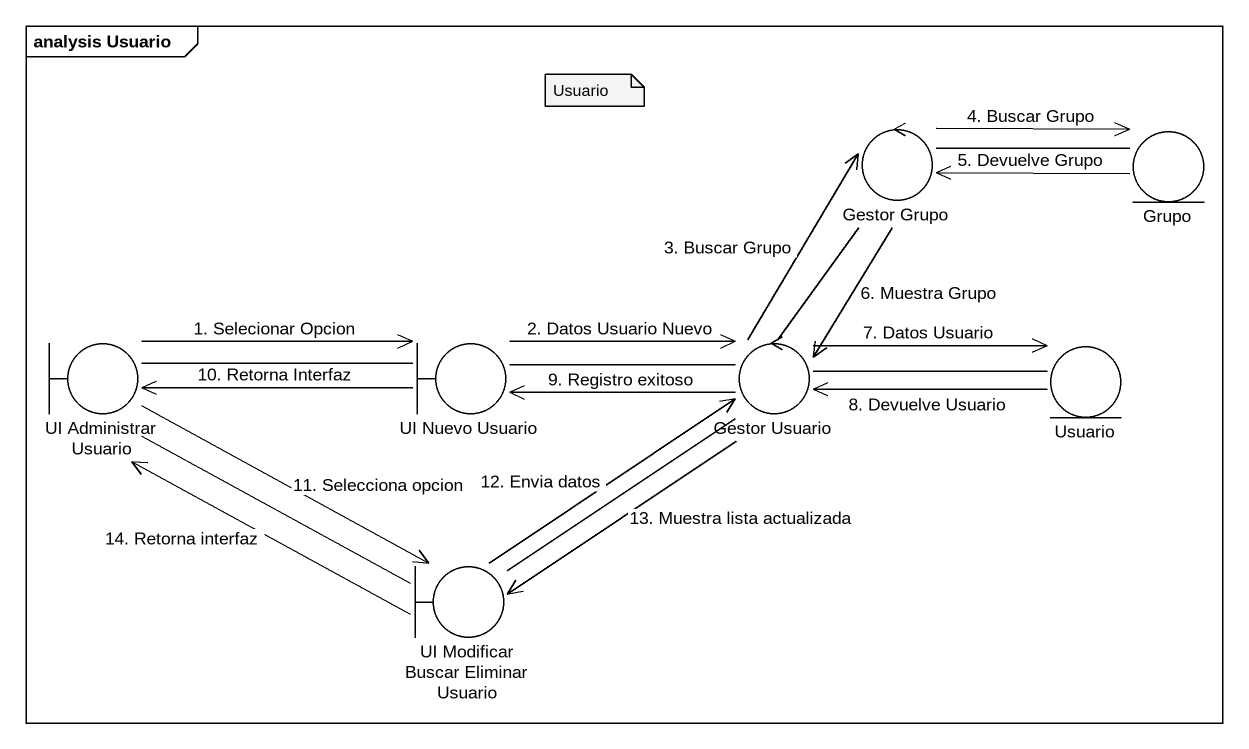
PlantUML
@startuml
mainframe analysis Usuario
control "Gestor Grupo" as Gestor_Grupo
entity Grupo
boundary "UI Administrar Usuario" as UI_Administrar_Usuario
boundary "UI Nuevo Usuario" as UI_Nuevo_Usuario
control "Gestor Usuario" as Gestor_Usuario
entity Usuario
boundary "UI Modificar Buscar Eliminar Usuario" as UI_Modificar_Buscar
Gestor_Grupo -right- Grupo
Gestor_Grupo -right-> Grupo : 4. Buscar Grupo
Gestor_Grupo --> Gestor_Usuario : 6. Muestra Grupo
Grupo -left-> Gestor_Grupo : 5. Devuelve Grupo
UI_Administrar_Usuario -right- UI_Nuevo_Usuario
UI_Administrar_Usuario -right-> UI_Nuevo_Usuario : 1. Selecionar Opcion
UI_Administrar_Usuario -- UI_Modificar_Buscar
UI_Administrar_Usuario --> UI_Modificar_Buscar : 11. Selecciona opcion
UI_Nuevo_Usuario -left-> UI_Administrar_Usuario : 10. Retorna Interfaz
UI_Nuevo_Usuario -right- Gestor_Usuario
UI_Nuevo_Usuario -right-> Gestor_Usuario : 2. Datos Usuario Nuevo
Gestor_Usuario -up- Gestor_Grupo
Gestor_Usuario -up-> Gestor_Grupo : 3. Buscar Grupo
Gestor_Usuario -left-> UI_Nuevo_Usuario : 9. Registro exitoso
Gestor_Usuario -right- Usuario
Gestor_Usuario -right-> Usuario : 7. Datos Usuario
Gestor_Usuario --> UI_Modificar_Buscar : 13. Muestra lista actualizada
Usuario -left-> Gestor_Usuario : 8. Devuelve Usuario
UI_Modificar_Buscar -up-> UI_Administrar_Usuario : 14. Retorna interfaz
UI_Modificar_Buscar -up- Gestor_Usuario
UI_Modificar_Buscar -up-> Gestor_Usuario : 12. Envia datos
note as N1
  Usuario
end note
@enduml
